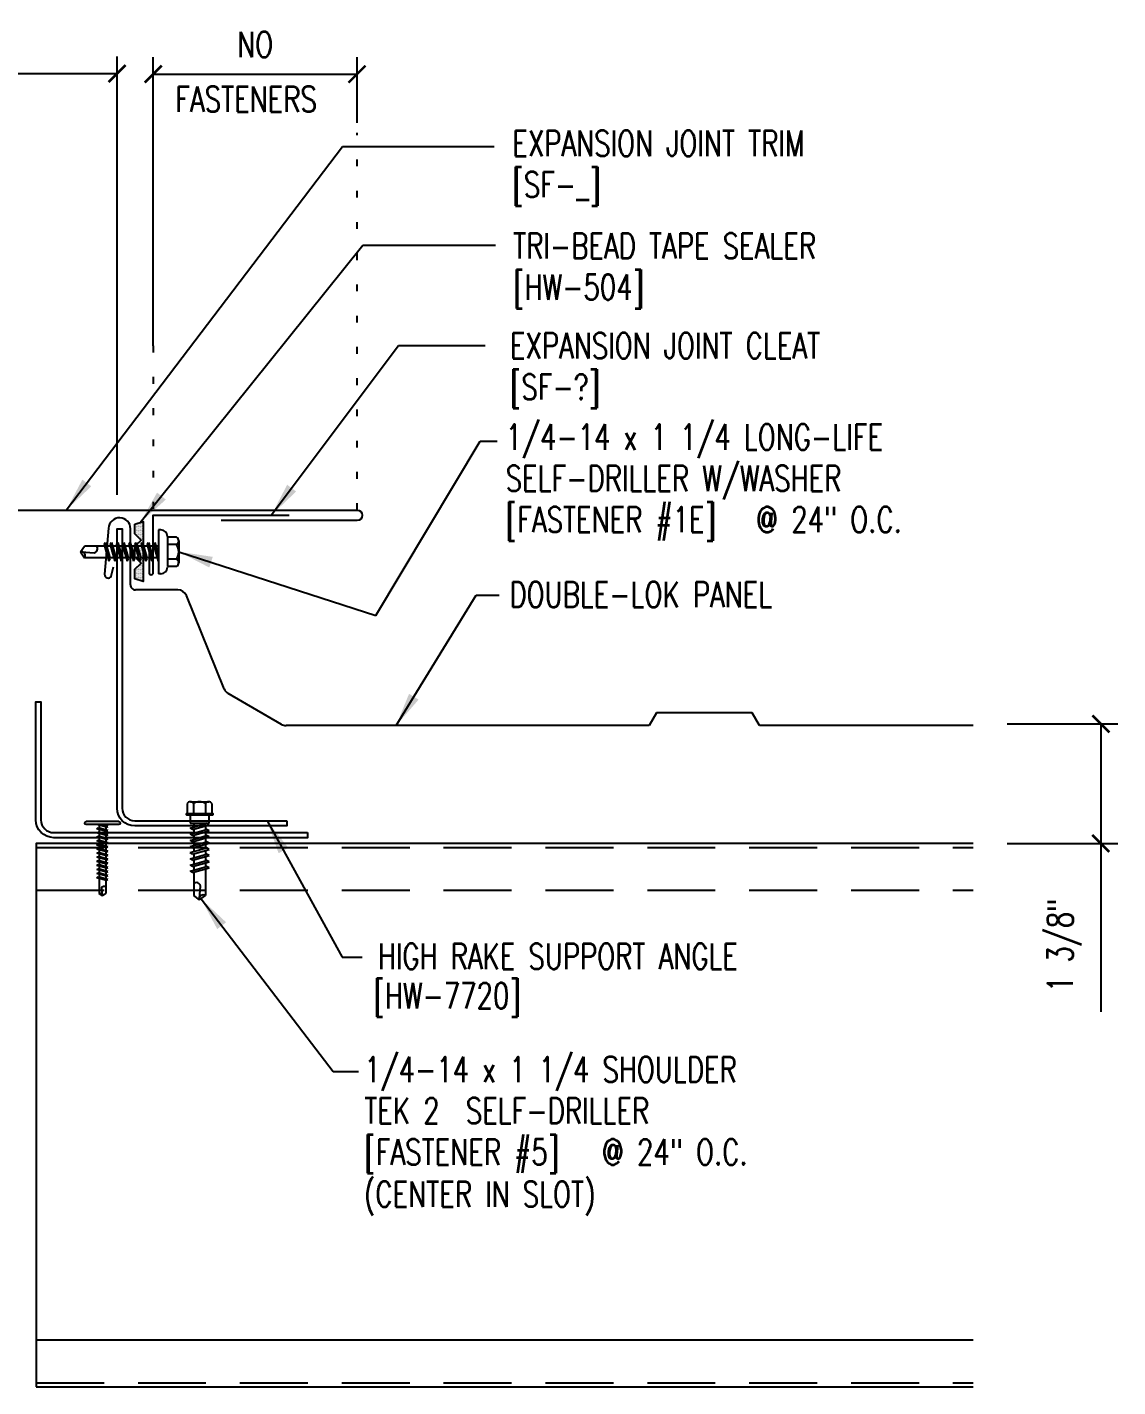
# Model space of a CAD drawing. Extents: x 7.9 to 39.6, y 13.7 to 35.1.
# Drawn here: x 23.53 to 39.59, y 15.13 to 35.15 of the extents above; entities that cross this region are included whole.
import ezdxf

# ---------------------------------------------------------------- set-up
doc = ezdxf.new("R2010")
doc.units = 0
doc.header["$LTSCALE"] = 4
doc.header["$MEASUREMENT"] = 0
doc.linetypes.add('ACAD_ISO07W100', pattern=[3, 0, -3])
doc.linetypes.add('HIDDEN', pattern=[0.375, 0.25, -0.125])
doc.layers.get('0').update_dxf_attribs({"linetype": 'CONTINUOUS'})
doc.layers.get('DEFPOINTS').update_dxf_attribs({"linetype": 'CONTINUOUS'})
for name, color, linetype in [('DIM', 7, 'CONTINUOUS'), ('FASTENER', 9, 'CONTINUOUS'), ('PANEL', 11, 'CONTINUOUS'), ('STLA', 12, 'CONTINUOUS'), ('TAPE', 8, 'CONTINUOUS'), ('TEXT', 2, 'CONTINUOUS'), ('TRIM', 6, 'CONTINUOUS')]:
    doc.layers.add(name, color=color, linetype=linetype)
doc.styles.add('TEXT1', font='ROMANS.shx', dxfattribs={"width": 0.75, "height": 0.375})
doc.dimstyles.new('DETAIL$0', dxfattribs={"dimscale": 4, "dimtxt": 0.09375, "dimasz": 0.0625, "dimexe": 0.0625, "dimexo": 0.125, "dimgap": 0.0625, "dimtad": 1, "dimdec": 4, "dimzin": 3, "dimdsep": 46, "dimlunit": 4, "dimtxsty": 'TEXT1', "dimblk": 'ARCHTICK', "dimcen": 0.0625, "dimclrd": 7, "dimclre": 7, "dimclrt": 2, "dimadec": 0, "dimazin": 0, "dimtfac": 0.59375, "dimtdec": 4, "dimtmove": 0, "dimatfit": 3, "dimfxl": 0, "dimtolj": 1, "dimtzin": 3, "dimarcsym": 0})
doc.dimstyles.new('DETAIL$7', dxfattribs={"dimscale": 4, "dimtxt": 0.09375, "dimasz": 0.125, "dimexe": 0.0625, "dimexo": 0.125, "dimgap": 0.0625, "dimtad": 1, "dimdec": 4, "dimzin": 3, "dimdsep": 46, "dimlunit": 4, "dimtxsty": 'TEXT1', "dimblk": 'ARCHTICK', "dimcen": 0.0625, "dimclrd": 7, "dimclre": 7, "dimclrt": 2, "dimadec": 0, "dimazin": 0, "dimtfac": 0.59375, "dimtdec": 4, "dimtmove": 0, "dimatfit": 3, "dimfxl": 0, "dimtolj": 1, "dimtzin": 3, "dimarcsym": 0})

# ---------------------------------------------------------------- blocks, each defined once
blk = doc.blocks.new('*X4')
at = {"color": 0}
for p, q in [((-0.434, 0.135), (-0.434, 0.135)), ((-0.434, 0.123), (-0.434, 0.123)), ((-0.422, 0.141), (-0.422, 0.141)), ((-0.422, 0.129), (-0.422, 0.129)), ((-0.422, 0.117), (-0.422, 0.117)), ((-0.422, 0.105), (-0.422, 0.105)), ((-0.422, 0.094), (-0.422, 0.094)), ((-0.422, 0.082), (-0.422, 0.082)), ((-0.41, 0.135), (-0.41, 0.135)), ((-0.41, 0.123), (-0.41, 0.123)), ((-0.41, 0.111), (-0.41, 0.111)), ((-0.41, 0.1), (-0.41, 0.1)), ((-0.41, 0.088), (-0.41, 0.088)), ((-0.41, 0.076), (-0.41, 0.076)), ((-0.41, 0.064), (-0.41, 0.064)), ((-0.41, 0.053), (-0.41, 0.053)), ((-0.41, 0.041), (-0.41, 0.041)), ((-0.398, 0.141), (-0.398, 0.141)), ((-0.398, 0.129), (-0.398, 0.129)), ((-0.398, 0.117), (-0.398, 0.117)), ((-0.398, 0.105), (-0.398, 0.105)), ((-0.398, 0.094), (-0.398, 0.094)), ((-0.398, 0.082), (-0.398, 0.082)), ((-0.398, 0.07), (-0.398, 0.07)), ((-0.398, 0.059), (-0.398, 0.059)), ((-0.398, 0.047), (-0.398, 0.047)), ((-0.398, 0.035), (-0.398, 0.035)), ((-0.398, 0.023), (-0.398, 0.023)), ((-0.387, 0.135), (-0.387, 0.135)), ((-0.387, 0.123), (-0.387, 0.123)), ((-0.387, 0.111), (-0.387, 0.111)), ((-0.387, 0.1), (-0.387, 0.1)), ((-0.387, 0.088), (-0.387, 0.088)), ((-0.387, 0.076), (-0.387, 0.076)), ((-0.387, 0.064), (-0.387, 0.064)), ((-0.387, 0.053), (-0.387, 0.053)), ((-0.387, 0.041), (-0.387, 0.041)), ((-0.387, 0.029), (-0.387, 0.029)), ((-0.375, 0.141), (-0.375, 0.141)), ((-0.375, 0.129), (-0.375, 0.129)), ((-0.375, 0.117), (-0.375, 0.117)), ((-0.375, 0.105), (-0.375, 0.105)), ((-0.375, 0.094), (-0.375, 0.094)), ((-0.375, 0.082), (-0.375, 0.082)), ((-0.375, 0.07), (-0.375, 0.07)), ((-0.375, 0.059), (-0.375, 0.059)), ((-0.375, 0.047), (-0.375, 0.047)), ((-0.375, 0.035), (-0.375, 0.035)), ((-0.375, 0.023), (-0.375, 0.023)), ((-0.363, 0.135), (-0.363, 0.135)), ((-0.363, 0.123), (-0.363, 0.123)), ((-0.363, 0.111), (-0.363, 0.111)), ((-0.363, 0.1), (-0.363, 0.1)), ((-0.363, 0.088), (-0.363, 0.088)), ((-0.363, 0.076), (-0.363, 0.076)), ((-0.363, 0.064), (-0.363, 0.064)), ((-0.363, 0.053), (-0.363, 0.053)), ((-0.363, 0.041), (-0.363, 0.041)), ((-0.363, 0.029), (-0.363, 0.029)), ((-0.352, 0.141), (-0.352, 0.141)), ((-0.352, 0.129), (-0.352, 0.129)), ((-0.352, 0.117), (-0.352, 0.117)), ((-0.352, 0.105), (-0.352, 0.105)), ((-0.352, 0.094), (-0.352, 0.094)), ((-0.352, 0.082), (-0.352, 0.082)), ((-0.352, 0.07), (-0.352, 0.07)), ((-0.352, 0.059), (-0.352, 0.059)), ((-0.352, 0.047), (-0.352, 0.047)), ((-0.352, 0.035), (-0.352, 0.035)), ((-0.352, 0.023), (-0.352, 0.023)), ((-0.34, 0.135), (-0.34, 0.135)), ((-0.34, 0.123), (-0.34, 0.123)), ((-0.34, 0.111), (-0.34, 0.111)), ((-0.34, 0.1), (-0.34, 0.1)), ((-0.34, 0.088), (-0.34, 0.088)), ((-0.34, 0.076), (-0.34, 0.076)), ((-0.34, 0.064), (-0.34, 0.064)), ((-0.34, 0.053), (-0.34, 0.053)), ((-0.34, 0.041), (-0.34, 0.041)), ((-0.34, 0.029), (-0.34, 0.029)), ((-0.328, 0.141), (-0.328, 0.141)), ((-0.328, 0.129), (-0.328, 0.129)), ((-0.328, 0.117), (-0.328, 0.117)), ((-0.328, 0.105), (-0.328, 0.105)), ((-0.328, 0.094), (-0.328, 0.094)), ((-0.328, 0.082), (-0.328, 0.082)), ((-0.328, 0.07), (-0.328, 0.07)), ((-0.328, 0.059), (-0.328, 0.059)), ((-0.328, 0.047), (-0.328, 0.047)), ((-0.328, 0.035), (-0.328, 0.035)), ((-0.328, 0.023), (-0.328, 0.023)), ((-0.316, 0.135), (-0.316, 0.135)), ((-0.316, 0.123), (-0.316, 0.123)), ((-0.316, 0.111), (-0.316, 0.111)), ((-0.316, 0.1), (-0.316, 0.1)), ((-0.316, 0.088), (-0.316, 0.088)), ((-0.316, 0.076), (-0.316, 0.076)), ((-0.316, 0.064), (-0.316, 0.064)), ((-0.316, 0.053), (-0.316, 0.053)), ((-0.316, 0.041), (-0.316, 0.041)), ((-0.316, 0.029), (-0.316, 0.029)), ((-0.305, 0.141), (-0.305, 0.141)), ((-0.305, 0.129), (-0.305, 0.129)), ((-0.305, 0.117), (-0.305, 0.117)), ((-0.305, 0.105), (-0.305, 0.105)), ((-0.305, 0.094), (-0.305, 0.094)), ((-0.305, 0.082), (-0.305, 0.082)), ((-0.305, 0.07), (-0.305, 0.07)), ((-0.305, 0.059), (-0.305, 0.059)), ((-0.305, 0.047), (-0.305, 0.047)), ((-0.305, 0.035), (-0.305, 0.035)), ((-0.305, 0.023), (-0.305, 0.023)), ((-0.293, 0.135), (-0.293, 0.135)), ((-0.293, 0.123), (-0.293, 0.123)), ((-0.293, 0.111), (-0.293, 0.111)), ((-0.293, 0.1), (-0.293, 0.1)), ((-0.293, 0.088), (-0.293, 0.088)), ((-0.293, 0.076), (-0.293, 0.076)), ((-0.293, 0.064), (-0.293, 0.064)), ((-0.293, 0.053), (-0.293, 0.053)), ((-0.293, 0.041), (-0.293, 0.041)), ((-0.293, 0.029), (-0.293, 0.029)), ((-0.281, 0.141), (-0.281, 0.141)), ((-0.281, 0.129), (-0.281, 0.129)), ((-0.281, 0.117), (-0.281, 0.117)), ((-0.281, 0.105), (-0.281, 0.105)), ((-0.281, 0.094), (-0.281, 0.094)), ((-0.281, 0.082), (-0.281, 0.082)), ((-0.281, 0.07), (-0.281, 0.07)), ((-0.281, 0.059), (-0.281, 0.059)), ((-0.281, 0.047), (-0.281, 0.047)), ((-0.281, 0.035), (-0.281, 0.035)), ((-0.281, 0.023), (-0.281, 0.023)), ((-0.27, 0.135), (-0.27, 0.135)), ((-0.27, 0.123), (-0.27, 0.123)), ((-0.27, 0.111), (-0.27, 0.111)), ((-0.27, 0.1), (-0.27, 0.1)), ((-0.27, 0.088), (-0.27, 0.088)), ((-0.27, 0.076), (-0.27, 0.076)), ((-0.27, 0.064), (-0.27, 0.064)), ((-0.27, 0.053), (-0.27, 0.053)), ((-0.27, 0.041), (-0.27, 0.041)), ((-0.27, 0.029), (-0.27, 0.029)), ((-0.258, 0.141), (-0.258, 0.141)), ((-0.258, 0.129), (-0.258, 0.129)), ((-0.258, 0.117), (-0.258, 0.117)), ((-0.258, 0.105), (-0.258, 0.105)), ((-0.258, 0.094), (-0.258, 0.094)), ((-0.258, 0.082), (-0.258, 0.082)), ((-0.258, 0.07), (-0.258, 0.07)), ((-0.258, 0.059), (-0.258, 0.059)), ((-0.258, 0.047), (-0.258, 0.047)), ((-0.258, 0.035), (-0.258, 0.035)), ((-0.258, 0.023), (-0.258, 0.023)), ((-0.246, 0.135), (-0.246, 0.135)), ((-0.246, 0.123), (-0.246, 0.123)), ((-0.246, 0.111), (-0.246, 0.111)), ((-0.246, 0.1), (-0.246, 0.1)), ((-0.246, 0.088), (-0.246, 0.088)), ((-0.246, 0.076), (-0.246, 0.076)), ((-0.246, 0.064), (-0.246, 0.064)), ((-0.246, 0.053), (-0.246, 0.053)), ((-0.246, 0.041), (-0.246, 0.041)), ((-0.234, 0.141), (-0.234, 0.141)), ((-0.234, 0.129), (-0.234, 0.129)), ((-0.234, 0.117), (-0.234, 0.117)), ((-0.234, 0.105), (-0.234, 0.105)), ((-0.234, 0.094), (-0.234, 0.094)), ((-0.234, 0.082), (-0.234, 0.082)), ((-0.234, 0.07), (-0.234, 0.07)), ((-0.234, 0.059), (-0.234, 0.059)), ((-0.234, 0.047), (-0.234, 0.047)), ((-0.223, 0.135), (-0.223, 0.135)), ((-0.223, 0.123), (-0.223, 0.123)), ((-0.223, 0.111), (-0.223, 0.111)), ((-0.223, 0.1), (-0.223, 0.1)), ((-0.223, 0.088), (-0.223, 0.088)), ((-0.223, 0.076), (-0.223, 0.076)), ((-0.223, 0.064), (-0.223, 0.064)), ((-0.211, 0.141), (-0.211, 0.141)), ((-0.211, 0.129), (-0.211, 0.129)), ((-0.211, 0.117), (-0.211, 0.117)), ((-0.211, 0.105), (-0.211, 0.105)), ((-0.211, 0.094), (-0.211, 0.094)), ((-0.211, 0.082), (-0.211, 0.082)), ((-0.211, 0.07), (-0.211, 0.07)), ((-0.199, 0.135), (-0.199, 0.135)), ((-0.199, 0.123), (-0.199, 0.123)), ((-0.199, 0.111), (-0.199, 0.111)), ((-0.199, 0.1), (-0.199, 0.1)), ((-0.199, 0.088), (-0.199, 0.088)), ((-0.188, 0.141), (-0.188, 0.141)), ((-0.188, 0.129), (-0.188, 0.129)), ((-0.188, 0.117), (-0.188, 0.117)), ((-0.188, 0.105), (-0.188, 0.105)), ((-0.188, 0.094), (-0.188, 0.094)), ((-0.176, 0.135), (-0.176, 0.135)), ((-0.176, 0.123), (-0.176, 0.123)), ((-0.176, 0.111), (-0.176, 0.111)), ((-0.164, 0.141), (-0.164, 0.141)), ((-0.164, 0.129), (-0.164, 0.129)), ((-0.164, 0.117), (-0.164, 0.117)), ((-0.164, 0.105), (-0.164, 0.105)), ((-0.152, 0.135), (-0.152, 0.135)), ((-0.152, 0.123), (-0.152, 0.123)), ((-0.152, 0.111), (-0.152, 0.111)), ((-0.152, 0.1), (-0.152, 0.1)), ((-0.141, 0.141), (-0.141, 0.141)), ((-0.141, 0.129), (-0.141, 0.129)), ((-0.141, 0.117), (-0.141, 0.117)), ((-0.141, 0.105), (-0.141, 0.105)), ((-0.141, 0.094), (-0.141, 0.094)), ((-0.141, 0.082), (-0.141, 0.082)), ((-0.129, 0.135), (-0.129, 0.135)), ((-0.129, 0.123), (-0.129, 0.123)), ((-0.129, 0.111), (-0.129, 0.111)), ((-0.129, 0.1), (-0.129, 0.1)), ((-0.129, 0.088), (-0.129, 0.088)), ((-0.129, 0.076), (-0.129, 0.076)), ((-0.117, 0.141), (-0.117, 0.141)), ((-0.117, 0.129), (-0.117, 0.129)), ((-0.117, 0.117), (-0.117, 0.117)), ((-0.117, 0.105), (-0.117, 0.105)), ((-0.117, 0.094), (-0.117, 0.094)), ((-0.117, 0.082), (-0.117, 0.082)), ((-0.117, 0.07), (-0.117, 0.07)), ((-0.117, 0.059), (-0.117, 0.059)), ((-0.105, 0.135), (-0.105, 0.135)), ((-0.105, 0.123), (-0.105, 0.123)), ((-0.105, 0.111), (-0.105, 0.111)), ((-0.105, 0.1), (-0.105, 0.1)), ((-0.105, 0.088), (-0.105, 0.088)), ((-0.105, 0.076), (-0.105, 0.076)), ((-0.105, 0.064), (-0.105, 0.064)), ((-0.105, 0.053), (-0.105, 0.053)), ((-0.094, 0.141), (-0.094, 0.141)), ((-0.094, 0.129), (-0.094, 0.129)), ((-0.094, 0.117), (-0.094, 0.117)), ((-0.094, 0.105), (-0.094, 0.105)), ((-0.094, 0.094), (-0.094, 0.094)), ((-0.094, 0.082), (-0.094, 0.082)), ((-0.094, 0.07), (-0.094, 0.07)), ((-0.094, 0.059), (-0.094, 0.059)), ((-0.094, 0.047), (-0.094, 0.047)), ((-0.094, 0.035), (-0.094, 0.035)), ((-0.082, 0.135), (-0.082, 0.135)), ((-0.082, 0.123), (-0.082, 0.123)), ((-0.082, 0.111), (-0.082, 0.111)), ((-0.082, 0.1), (-0.082, 0.1)), ((-0.082, 0.088), (-0.082, 0.088)), ((-0.082, 0.076), (-0.082, 0.076)), ((-0.082, 0.064), (-0.082, 0.064)), ((-0.082, 0.053), (-0.082, 0.053)), ((-0.082, 0.041), (-0.082, 0.041)), ((-0.082, 0.029), (-0.082, 0.029)), ((-0.07, 0.141), (-0.07, 0.141)), ((-0.07, 0.129), (-0.07, 0.129)), ((-0.07, 0.117), (-0.07, 0.117)), ((-0.07, 0.105), (-0.07, 0.105)), ((-0.07, 0.094), (-0.07, 0.094)), ((-0.07, 0.082), (-0.07, 0.082)), ((-0.07, 0.07), (-0.07, 0.07)), ((-0.07, 0.059), (-0.07, 0.059)), ((-0.07, 0.047), (-0.07, 0.047)), ((-0.07, 0.035), (-0.07, 0.035)), ((-0.07, 0.023), (-0.07, 0.023)), ((-0.059, 0.135), (-0.059, 0.135)), ((-0.059, 0.123), (-0.059, 0.123)), ((-0.059, 0.111), (-0.059, 0.111)), ((-0.059, 0.1), (-0.059, 0.1)), ((-0.059, 0.088), (-0.059, 0.088)), ((-0.059, 0.076), (-0.059, 0.076)), ((-0.059, 0.064), (-0.059, 0.064)), ((-0.059, 0.053), (-0.059, 0.053)), ((-0.059, 0.041), (-0.059, 0.041)), ((-0.059, 0.029), (-0.059, 0.029)), ((-0.047, 0.141), (-0.047, 0.141)), ((-0.047, 0.129), (-0.047, 0.129)), ((-0.047, 0.117), (-0.047, 0.117)), ((-0.047, 0.105), (-0.047, 0.105)), ((-0.047, 0.094), (-0.047, 0.094)), ((-0.047, 0.082), (-0.047, 0.082)), ((-0.047, 0.07), (-0.047, 0.07)), ((-0.047, 0.059), (-0.047, 0.059)), ((-0.047, 0.047), (-0.047, 0.047)), ((-0.047, 0.035), (-0.047, 0.035)), ((-0.047, 0.023), (-0.047, 0.023)), ((-0.035, 0.135), (-0.035, 0.135)), ((-0.035, 0.123), (-0.035, 0.123)), ((-0.035, 0.111), (-0.035, 0.111)), ((-0.035, 0.1), (-0.035, 0.1)), ((-0.035, 0.088), (-0.035, 0.088)), ((-0.035, 0.076), (-0.035, 0.076)), ((-0.035, 0.064), (-0.035, 0.064)), ((-0.035, 0.053), (-0.035, 0.053)), ((-0.035, 0.041), (-0.035, 0.041)), ((-0.035, 0.029), (-0.035, 0.029)), ((-0.023, 0.141), (-0.023, 0.141)), ((-0.023, 0.129), (-0.023, 0.129)), ((-0.023, 0.117), (-0.023, 0.117)), ((-0.023, 0.105), (-0.023, 0.105)), ((-0.023, 0.094), (-0.023, 0.094)), ((-0.023, 0.082), (-0.023, 0.082)), ((-0.023, 0.07), (-0.023, 0.07)), ((-0.023, 0.059), (-0.023, 0.059)), ((-0.023, 0.047), (-0.023, 0.047)), ((-0.023, 0.035), (-0.023, 0.035)), ((-0.023, 0.023), (-0.023, 0.023)), ((-0.012, 0.135), (-0.012, 0.135)), ((-0.012, 0.123), (-0.012, 0.123)), ((-0.012, 0.111), (-0.012, 0.111)), ((-0.012, 0.1), (-0.012, 0.1)), ((-0.012, 0.088), (-0.012, 0.088)), ((-0.012, 0.076), (-0.012, 0.076)), ((-0.012, 0.064), (-0.012, 0.064)), ((-0.012, 0.053), (-0.012, 0.053)), ((-0.012, 0.041), (-0.012, 0.041)), ((-0.012, 0.029), (-0.012, 0.029)), ((0, 0.141), (0, 0.141)), ((0, 0.129), (0, 0.129)), ((0, 0.117), (0, 0.117)), ((0, 0.105), (0, 0.105)), ((0, 0.094), (0, 0.094)), ((0, 0.082), (0, 0.082)), ((0, 0.07), (0, 0.07)), ((0, 0.059), (0, 0.059)), ((0, 0.047), (0, 0.047)), ((0, 0.035), (0, 0.035)), ((0, 0.023), (0, 0.023)), ((0.012, 0.135), (0.012, 0.135)), ((0.012, 0.123), (0.012, 0.123)), ((0.012, 0.111), (0.012, 0.111)), ((0.012, 0.1), (0.012, 0.1)), ((0.012, 0.088), (0.012, 0.088)), ((0.012, 0.076), (0.012, 0.076)), ((0.012, 0.064), (0.012, 0.064)), ((0.012, 0.053), (0.012, 0.053)), ((0.012, 0.041), (0.012, 0.041)), ((0.012, 0.029), (0.012, 0.029)), ((0.023, 0.141), (0.023, 0.141)), ((0.023, 0.129), (0.023, 0.129)), ((0.023, 0.117), (0.023, 0.117)), ((0.023, 0.105), (0.023, 0.105)), ((0.023, 0.094), (0.023, 0.094)), ((0.023, 0.082), (0.023, 0.082)), ((0.023, 0.07), (0.023, 0.07)), ((0.023, 0.059), (0.023, 0.059)), ((0.023, 0.047), (0.023, 0.047)), ((0.023, 0.035), (0.023, 0.035)), ((0.023, 0.023), (0.023, 0.023)), ((0.035, 0.135), (0.035, 0.135)), ((0.035, 0.123), (0.035, 0.123)), ((0.035, 0.111), (0.035, 0.111)), ((0.035, 0.1), (0.035, 0.1)), ((0.035, 0.088), (0.035, 0.088)), ((0.035, 0.076), (0.035, 0.076)), ((0.035, 0.064), (0.035, 0.064)), ((0.035, 0.053), (0.035, 0.053)), ((0.035, 0.041), (0.035, 0.041)), ((0.035, 0.029), (0.035, 0.029)), ((0.047, 0.141), (0.047, 0.141)), ((0.047, 0.129), (0.047, 0.129)), ((0.047, 0.117), (0.047, 0.117)), ((0.047, 0.105), (0.047, 0.105)), ((0.047, 0.094), (0.047, 0.094)), ((0.047, 0.082), (0.047, 0.082)), ((0.047, 0.07), (0.047, 0.07)), ((0.047, 0.059), (0.047, 0.059)), ((0.047, 0.047), (0.047, 0.047)), ((0.047, 0.035), (0.047, 0.035)), ((0.047, 0.023), (0.047, 0.023)), ((0.059, 0.135), (0.059, 0.135)), ((0.059, 0.123), (0.059, 0.123)), ((0.059, 0.111), (0.059, 0.111)), ((0.059, 0.1), (0.059, 0.1)), ((0.059, 0.088), (0.059, 0.088)), ((0.059, 0.076), (0.059, 0.076)), ((0.059, 0.064), (0.059, 0.064)), ((0.059, 0.053), (0.059, 0.053)), ((0.059, 0.041), (0.059, 0.041)), ((0.059, 0.029), (0.059, 0.029)), ((0.07, 0.141), (0.07, 0.141)), ((0.07, 0.129), (0.07, 0.129)), ((0.07, 0.117), (0.07, 0.117)), ((0.07, 0.105), (0.07, 0.105)), ((0.07, 0.094), (0.07, 0.094)), ((0.07, 0.082), (0.07, 0.082)), ((0.07, 0.07), (0.07, 0.07)), ((0.07, 0.059), (0.07, 0.059)), ((0.07, 0.047), (0.07, 0.047)), ((0.07, 0.035), (0.07, 0.035)), ((0.07, 0.023), (0.07, 0.023)), ((0.082, 0.135), (0.082, 0.135)), ((0.082, 0.123), (0.082, 0.123)), ((0.082, 0.111), (0.082, 0.111)), ((0.082, 0.1), (0.082, 0.1)), ((0.082, 0.088), (0.082, 0.088)), ((0.082, 0.076), (0.082, 0.076)), ((0.082, 0.064), (0.082, 0.064)), ((0.082, 0.053), (0.082, 0.053)), ((0.082, 0.041), (0.082, 0.041)), ((0.082, 0.029), (0.082, 0.029)), ((0.094, 0.141), (0.094, 0.141)), ((0.094, 0.129), (0.094, 0.129)), ((0.094, 0.117), (0.094, 0.117)), ((0.094, 0.105), (0.094, 0.105)), ((0.094, 0.094), (0.094, 0.094)), ((0.094, 0.082), (0.094, 0.082)), ((0.094, 0.07), (0.094, 0.07)), ((0.094, 0.059), (0.094, 0.059)), ((0.094, 0.047), (0.094, 0.047)), ((0.094, 0.035), (0.094, 0.035)), ((0.105, 0.135), (0.105, 0.135)), ((0.105, 0.123), (0.105, 0.123)), ((0.105, 0.111), (0.105, 0.111)), ((0.105, 0.1), (0.105, 0.1)), ((0.105, 0.088), (0.105, 0.088)), ((0.105, 0.076), (0.105, 0.076)), ((0.105, 0.064), (0.105, 0.064)), ((0.105, 0.053), (0.105, 0.053)), ((0.117, 0.141), (0.117, 0.141)), ((0.117, 0.129), (0.117, 0.129)), ((0.117, 0.117), (0.117, 0.117)), ((0.117, 0.105), (0.117, 0.105)), ((0.117, 0.094), (0.117, 0.094)), ((0.117, 0.082), (0.117, 0.082)), ((0.117, 0.07), (0.117, 0.07)), ((0.117, 0.059), (0.117, 0.059)), ((0.129, 0.135), (0.129, 0.135)), ((0.129, 0.123), (0.129, 0.123)), ((0.129, 0.111), (0.129, 0.111)), ((0.129, 0.1), (0.129, 0.1)), ((0.129, 0.088), (0.129, 0.088)), ((0.129, 0.076), (0.129, 0.076)), ((0.141, 0.141), (0.141, 0.141)), ((0.141, 0.129), (0.141, 0.129)), ((0.141, 0.117), (0.141, 0.117)), ((0.141, 0.105), (0.141, 0.105)), ((0.141, 0.094), (0.141, 0.094)), ((0.141, 0.082), (0.141, 0.082)), ((0.152, 0.135), (0.152, 0.135)), ((0.152, 0.123), (0.152, 0.123)), ((0.152, 0.111), (0.152, 0.111)), ((0.152, 0.1), (0.152, 0.1)), ((0.164, 0.141), (0.164, 0.141)), ((0.164, 0.129), (0.164, 0.129)), ((0.164, 0.117), (0.164, 0.117)), ((0.164, 0.105), (0.164, 0.105)), ((0.176, 0.135), (0.176, 0.135)), ((0.176, 0.123), (0.176, 0.123)), ((0.176, 0.111), (0.176, 0.111)), ((0.188, 0.141), (0.188, 0.141)), ((0.188, 0.129), (0.188, 0.129)), ((0.188, 0.117), (0.188, 0.117)), ((0.188, 0.105), (0.188, 0.105)), ((0.188, 0.094), (0.188, 0.094)), ((0.199, 0.135), (0.199, 0.135)), ((0.199, 0.123), (0.199, 0.123)), ((0.199, 0.111), (0.199, 0.111)), ((0.199, 0.1), (0.199, 0.1)), ((0.199, 0.088), (0.199, 0.088)), ((0.211, 0.141), (0.211, 0.141)), ((0.211, 0.129), (0.211, 0.129)), ((0.211, 0.117), (0.211, 0.117)), ((0.211, 0.105), (0.211, 0.105)), ((0.211, 0.094), (0.211, 0.094)), ((0.211, 0.082), (0.211, 0.082)), ((0.211, 0.07), (0.211, 0.07)), ((0.223, 0.135), (0.223, 0.135)), ((0.223, 0.123), (0.223, 0.123)), ((0.223, 0.111), (0.223, 0.111)), ((0.223, 0.1), (0.223, 0.1)), ((0.223, 0.088), (0.223, 0.088)), ((0.223, 0.076), (0.223, 0.076)), ((0.223, 0.064), (0.223, 0.064)), ((0.234, 0.141), (0.234, 0.141)), ((0.234, 0.129), (0.234, 0.129)), ((0.234, 0.117), (0.234, 0.117)), ((0.234, 0.105), (0.234, 0.105)), ((0.234, 0.094), (0.234, 0.094)), ((0.234, 0.082), (0.234, 0.082)), ((0.234, 0.07), (0.234, 0.07)), ((0.234, 0.059), (0.234, 0.059)), ((0.234, 0.047), (0.234, 0.047)), ((0.246, 0.135), (0.246, 0.135)), ((0.246, 0.123), (0.246, 0.123)), ((0.246, 0.111), (0.246, 0.111)), ((0.246, 0.1), (0.246, 0.1)), ((0.246, 0.088), (0.246, 0.088)), ((0.246, 0.076), (0.246, 0.076)), ((0.246, 0.064), (0.246, 0.064)), ((0.246, 0.053), (0.246, 0.053)), ((0.246, 0.041), (0.246, 0.041)), ((0.258, 0.141), (0.258, 0.141)), ((0.258, 0.129), (0.258, 0.129)), ((0.258, 0.117), (0.258, 0.117)), ((0.258, 0.105), (0.258, 0.105)), ((0.258, 0.094), (0.258, 0.094)), ((0.258, 0.082), (0.258, 0.082)), ((0.258, 0.07), (0.258, 0.07)), ((0.258, 0.059), (0.258, 0.059)), ((0.258, 0.047), (0.258, 0.047)), ((0.258, 0.035), (0.258, 0.035)), ((0.258, 0.023), (0.258, 0.023)), ((0.27, 0.135), (0.27, 0.135)), ((0.27, 0.123), (0.27, 0.123)), ((0.27, 0.111), (0.27, 0.111)), ((0.27, 0.1), (0.27, 0.1)), ((0.27, 0.088), (0.27, 0.088)), ((0.27, 0.076), (0.27, 0.076)), ((0.27, 0.064), (0.27, 0.064)), ((0.27, 0.053), (0.27, 0.053)), ((0.27, 0.041), (0.27, 0.041)), ((0.27, 0.029), (0.27, 0.029)), ((0.281, 0.141), (0.281, 0.141)), ((0.281, 0.129), (0.281, 0.129)), ((0.281, 0.117), (0.281, 0.117)), ((0.281, 0.105), (0.281, 0.105)), ((0.281, 0.094), (0.281, 0.094)), ((0.281, 0.082), (0.281, 0.082)), ((0.281, 0.07), (0.281, 0.07)), ((0.281, 0.059), (0.281, 0.059)), ((0.281, 0.047), (0.281, 0.047)), ((0.281, 0.035), (0.281, 0.035)), ((0.281, 0.023), (0.281, 0.023)), ((0.293, 0.135), (0.293, 0.135)), ((0.293, 0.123), (0.293, 0.123)), ((0.293, 0.111), (0.293, 0.111)), ((0.293, 0.1), (0.293, 0.1)), ((0.293, 0.088), (0.293, 0.088)), ((0.293, 0.076), (0.293, 0.076)), ((0.293, 0.064), (0.293, 0.064)), ((0.293, 0.053), (0.293, 0.053)), ((0.293, 0.041), (0.293, 0.041)), ((0.293, 0.029), (0.293, 0.029)), ((0.305, 0.141), (0.305, 0.141)), ((0.305, 0.129), (0.305, 0.129)), ((0.305, 0.117), (0.305, 0.117)), ((0.305, 0.105), (0.305, 0.105)), ((0.305, 0.094), (0.305, 0.094)), ((0.305, 0.082), (0.305, 0.082)), ((0.305, 0.07), (0.305, 0.07)), ((0.305, 0.059), (0.305, 0.059)), ((0.305, 0.047), (0.305, 0.047)), ((0.305, 0.035), (0.305, 0.035)), ((0.305, 0.023), (0.305, 0.023)), ((0.316, 0.135), (0.316, 0.135)), ((0.316, 0.123), (0.316, 0.123)), ((0.316, 0.111), (0.316, 0.111)), ((0.316, 0.1), (0.316, 0.1)), ((0.316, 0.088), (0.316, 0.088)), ((0.316, 0.076), (0.316, 0.076)), ((0.316, 0.064), (0.316, 0.064)), ((0.316, 0.053), (0.316, 0.053)), ((0.316, 0.041), (0.316, 0.041)), ((0.316, 0.029), (0.316, 0.029)), ((0.328, 0.141), (0.328, 0.141)), ((0.328, 0.129), (0.328, 0.129)), ((0.328, 0.117), (0.328, 0.117)), ((0.328, 0.105), (0.328, 0.105)), ((0.328, 0.094), (0.328, 0.094)), ((0.328, 0.082), (0.328, 0.082)), ((0.328, 0.07), (0.328, 0.07)), ((0.328, 0.059), (0.328, 0.059)), ((0.328, 0.047), (0.328, 0.047)), ((0.328, 0.035), (0.328, 0.035)), ((0.328, 0.023), (0.328, 0.023)), ((0.34, 0.135), (0.34, 0.135)), ((0.34, 0.123), (0.34, 0.123)), ((0.34, 0.111), (0.34, 0.111)), ((0.34, 0.1), (0.34, 0.1)), ((0.34, 0.088), (0.34, 0.088)), ((0.34, 0.076), (0.34, 0.076)), ((0.34, 0.064), (0.34, 0.064)), ((0.34, 0.053), (0.34, 0.053)), ((0.34, 0.041), (0.34, 0.041)), ((0.34, 0.029), (0.34, 0.029)), ((0.352, 0.141), (0.352, 0.141)), ((0.352, 0.129), (0.352, 0.129)), ((0.352, 0.117), (0.352, 0.117)), ((0.352, 0.105), (0.352, 0.105)), ((0.352, 0.094), (0.352, 0.094)), ((0.352, 0.082), (0.352, 0.082)), ((0.352, 0.07), (0.352, 0.07)), ((0.352, 0.059), (0.352, 0.059)), ((0.352, 0.047), (0.352, 0.047)), ((0.352, 0.035), (0.352, 0.035)), ((0.352, 0.023), (0.352, 0.023)), ((0.363, 0.135), (0.363, 0.135)), ((0.363, 0.123), (0.363, 0.123)), ((0.363, 0.111), (0.363, 0.111)), ((0.363, 0.1), (0.363, 0.1)), ((0.363, 0.088), (0.363, 0.088)), ((0.363, 0.076), (0.363, 0.076)), ((0.363, 0.064), (0.363, 0.064)), ((0.363, 0.053), (0.363, 0.053)), ((0.363, 0.041), (0.363, 0.041)), ((0.363, 0.029), (0.363, 0.029)), ((0.375, 0.141), (0.375, 0.141)), ((0.375, 0.129), (0.375, 0.129)), ((0.375, 0.117), (0.375, 0.117)), ((0.375, 0.105), (0.375, 0.105)), ((0.375, 0.094), (0.375, 0.094)), ((0.375, 0.082), (0.375, 0.082)), ((0.375, 0.07), (0.375, 0.07)), ((0.375, 0.059), (0.375, 0.059)), ((0.375, 0.047), (0.375, 0.047)), ((0.375, 0.035), (0.375, 0.035)), ((0.375, 0.023), (0.375, 0.023)), ((0.387, 0.135), (0.387, 0.135)), ((0.387, 0.123), (0.387, 0.123)), ((0.387, 0.111), (0.387, 0.111)), ((0.387, 0.1), (0.387, 0.1)), ((0.387, 0.088), (0.387, 0.088)), ((0.387, 0.076), (0.387, 0.076)), ((0.387, 0.064), (0.387, 0.064)), ((0.387, 0.053), (0.387, 0.053)), ((0.387, 0.041), (0.387, 0.041)), ((0.387, 0.029), (0.387, 0.029)), ((0.398, 0.141), (0.398, 0.141)), ((0.398, 0.129), (0.398, 0.129)), ((0.398, 0.117), (0.398, 0.117)), ((0.398, 0.105), (0.398, 0.105)), ((0.398, 0.094), (0.398, 0.094)), ((0.398, 0.082), (0.398, 0.082)), ((0.398, 0.07), (0.398, 0.07)), ((0.398, 0.059), (0.398, 0.059)), ((0.398, 0.047), (0.398, 0.047)), ((0.398, 0.035), (0.398, 0.035)), ((0.398, 0.023), (0.398, 0.023)), ((0.41, 0.135), (0.41, 0.135)), ((0.41, 0.123), (0.41, 0.123)), ((0.41, 0.111), (0.41, 0.111)), ((0.41, 0.1), (0.41, 0.1)), ((0.41, 0.088), (0.41, 0.088)), ((0.41, 0.076), (0.41, 0.076)), ((0.41, 0.064), (0.41, 0.064)), ((0.41, 0.053), (0.41, 0.053)), ((0.41, 0.041), (0.41, 0.041)), ((0.422, 0.141), (0.422, 0.141)), ((0.422, 0.129), (0.422, 0.129)), ((0.422, 0.117), (0.422, 0.117)), ((0.422, 0.105), (0.422, 0.105)), ((0.422, 0.094), (0.422, 0.094)), ((0.422, 0.082), (0.422, 0.082)), ((0.434, 0.135), (0.434, 0.135)), ((0.434, 0.123), (0.434, 0.123))]:
    blk.add_line(p, q, dxfattribs=at)
blk = doc.blocks.new('MB_DBTAP')
at = {"layer": 'TAPE', "color": 9}
blk.add_lwpolyline([(-0.403, 0.018), (-0.442, 0.141), (0.442, 0.141), (0.403, 0.018), (0.26, 0.018), (0.17, 0.109), (0.079, 0.018), (0, 0.018), (-0.079, 0.018), (-0.17, 0.109), (-0.26, 0.018)], close=True, dxfattribs=at)
at = {"layer": 'TAPE', "color": 251}
blk.add_blockref('*X4', (0, 0), dxfattribs=at)
blk = doc.blocks.new('MB_DW3')
at = {"layer": 'FASTENER'}
for p, q in [((-0.215, 0.305), (-0.215, 0.171)), ((-0.161, 0.337), (0.161, 0.337)), ((-0.107, 0.305), (-0.107, 0.171)), ((0.107, 0.305), (0.107, 0.171)), ((0.215, 0.305), (0.215, 0.171)), ((-0.324, 0.071), (-0.324, 0.037)), ((-0.324, 0.037), (0.324, 0.037)), ((-0.224, 0.171), (0.215, 0.171)), ((-0.139, -0.016), (0.046, 0.037)), ((-0.104, -0.036), (0.139, 0.033)), ((-0.086, 0.037), (0.086, 0.037)), ((-0.086, 0.037), (-0.086, -0.001)), ((0.086, 0.037), (0.133, 0.037)), ((0.086, 0.018), (0.086, -0.042)), ((0.139, 0.033), (0.133, 0.037)), ((0.324, 0.071), (0.324, 0.037)), ((-0.104, -0.036), (-0.139, -0.016)), ((-0.139, -0.107), (0.104, -0.038)), ((-0.104, -0.127), (-0.139, -0.107)), ((-0.139, -0.198), (0.104, -0.128)), ((-0.104, -0.218), (-0.139, -0.198)), ((-0.104, -0.127), (0.139, -0.058)), ((-0.104, -0.218), (0.139, -0.149)), ((-0.086, -0.031), (-0.086, -0.092)), ((-0.086, -0.122), (-0.086, -0.183)), ((0.086, -0.073), (0.086, -0.133)), ((0.086, -0.164), (0.086, -0.224)), ((0.139, -0.058), (0.104, -0.038)), ((0.139, -0.149), (0.104, -0.128)), ((-0.139, -0.289), (0.104, -0.219)), ((-0.104, -0.309), (-0.139, -0.289)), ((-0.139, -0.38), (0.104, -0.31)), ((-0.104, -0.4), (-0.139, -0.38)), ((-0.104, -0.309), (0.139, -0.239)), ((-0.104, -0.4), (0.139, -0.33)), ((-0.086, -0.213), (-0.086, -0.274)), ((-0.086, -0.304), (-0.086, -0.364)), ((-0.086, -0.395), (-0.086, -0.455)), ((0.086, -0.255), (0.086, -0.315)), ((0.086, -0.345), (0.086, -0.406)), ((0.139, -0.239), (0.104, -0.219)), ((0.139, -0.33), (0.104, -0.31)), ((-0.139, -0.47), (0.104, -0.401)), ((-0.104, -0.491), (-0.139, -0.47)), ((-0.139, -0.561), (0.104, -0.492)), ((-0.104, -0.581), (-0.139, -0.561)), ((-0.139, -0.652), (0.104, -0.583)), ((-0.104, -0.491), (0.139, -0.421)), ((-0.104, -0.581), (0.139, -0.512)), ((-0.086, -0.486), (-0.086, -0.546)), ((-0.086, -0.577), (-0.086, -0.637)), ((0.086, -0.436), (0.086, -0.497)), ((0.086, -0.527), (0.086, -0.588)), ((0.139, -0.421), (0.104, -0.401)), ((0.139, -0.512), (0.104, -0.492)), ((0.139, -0.603), (0.104, -0.583)), ((-0.104, -0.672), (-0.139, -0.652)), ((-0.139, -0.743), (0.104, -0.674)), ((-0.104, -0.763), (-0.139, -0.743)), ((-0.104, -0.672), (0.139, -0.603)), ((-0.104, -0.763), (0.139, -0.694)), ((-0.086, -0.667), (-0.086, -0.728)), ((-0.086, -0.758), (-0.086, -1.05)), ((0.086, -0.618), (0.086, -0.679)), ((0.086, -0.709), (0.086, -1.05)), ((0.139, -0.694), (0.104, -0.674)), ((-0.002, -1.095), (0.014, -0.909)), ((0, -1.111), (-0.086, -1.05)), ((0, -1.111), (0.086, -1.05))]:
    blk.add_line(p, q, dxfattribs=at)
for centre, radius, start, end in [((-0.161, 0.274), 0.0628, 29.8754, 150.1246), ((0, 0.141), 0.196, 56.9974, 123.0026), ((0.161, 0.274), 0.0628, 29.8754, 150.1246), ((-0.224, 0.071), 0.1, 90, 180), ((0.224, 0.071), 0.1, 0, 90), ((-0.046, -0.921), 0.0615, 11.1445, 130.906), ((0.054, -1.097), 0.0563, 55.4585, 194.8454)]:
    blk.add_arc(centre, radius, start, end, dxfattribs=at)
blk = doc.blocks.new('MB_DO5')
for p, q in [((-0.193, 0.018), (0.193, 0.018)), ((-0.193, 0), (0.193, 0)), ((-0.181, 0.167), (-0.181, 0.018)), ((-0.181, 0.018), (0.181, 0.018)), ((-0.135, 0.193), (0.135, 0.193)), ((-0.089, 0.167), (-0.089, 0.018)), ((0.089, 0.167), (0.089, 0.018)), ((0.181, 0.167), (0.181, 0.018)), ((-0.139, 0), (-0.139, -0.123)), ((-0.139, -0.123), (0.139, -0.123)), ((-0.139, -0.194), (0.104, -0.124)), ((-0.104, -0.214), (-0.139, -0.194)), ((-0.104, -0.214), (0.139, -0.145)), ((-0.086, -0.123), (-0.086, -0.179)), ((0.086, -0.16), (0.086, -0.22)), ((0.139, -0.145), (0.104, -0.124)), ((0.139, -0.123), (0.139, 0)), ((-0.139, -0.285), (0.104, -0.215)), ((-0.104, -0.305), (-0.139, -0.285)), ((-0.139, -0.376), (0.104, -0.306)), ((-0.104, -0.396), (-0.139, -0.376)), ((-0.139, -0.466), (0.104, -0.397)), ((-0.104, -0.305), (0.139, -0.235)), ((-0.104, -0.396), (0.139, -0.326)), ((-0.086, -0.209), (-0.086, -0.27)), ((-0.086, -0.3), (-0.086, -0.36)), ((-0.086, -0.391), (-0.086, -0.451)), ((0.086, -0.251), (0.086, -0.311)), ((0.086, -0.341), (0.086, -0.402)), ((0.139, -0.235), (0.104, -0.215)), ((0.139, -0.326), (0.104, -0.306)), ((0.139, -0.417), (0.104, -0.397)), ((-0.104, -0.487), (-0.139, -0.466)), ((-0.139, -0.557), (0.104, -0.488)), ((-0.104, -0.577), (-0.139, -0.557)), ((-0.139, -0.648), (0.104, -0.579)), ((-0.104, -0.487), (0.139, -0.417)), ((-0.104, -0.577), (0.139, -0.508)), ((-0.104, -0.668), (0.139, -0.599)), ((-0.086, -0.482), (-0.086, -0.542)), ((-0.086, -0.572), (-0.086, -0.633)), ((0.086, -0.432), (0.086, -0.493)), ((0.086, -0.523), (0.086, -0.584)), ((0.139, -0.508), (0.104, -0.488)), ((0.139, -0.599), (0.104, -0.579)), ((-0.104, -0.668), (-0.139, -0.648)), ((-0.139, -0.739), (0.104, -0.67)), ((-0.104, -0.759), (-0.139, -0.739)), ((-0.139, -0.83), (0.104, -0.761)), ((-0.104, -0.759), (0.139, -0.69)), ((-0.104, -0.85), (0.139, -0.781)), ((-0.086, -0.663), (-0.086, -0.724)), ((-0.086, -0.754), (-0.086, -0.815)), ((0.086, -0.614), (0.086, -0.675)), ((0.086, -0.705), (0.086, -0.766)), ((0.086, -0.796), (0.086, -1.189)), ((0.139, -0.69), (0.104, -0.67)), ((0.139, -0.781), (0.104, -0.761)), ((-0.104, -0.85), (-0.139, -0.83)), ((-0.086, -0.845), (-0.086, -1.189)), ((0, -1.25), (-0.086, -1.189)), ((-0.002, -1.234), (0.014, -1.048)), ((0, -1.25), (0.086, -1.189))]:
    blk.add_line(p, q)
for centre, radius, start, end in [((-0.193, 0.009), 0.00894, 90, 270), ((-0.135, 0.141), 0.0527, 29.8754, 150.1246), ((0, 0.029), 0.164, 56.9974, 123.0026), ((0.135, 0.141), 0.0527, 29.8754, 150.1246), ((0.193, 0.009), 0.00894, 270, 90), ((-0.046, -1.06), 0.0615, 11.1445, 130.906), ((0.054, -1.236), 0.0563, 55.4585, 194.8454)]:
    blk.add_arc(centre, radius, start, end)
blk = doc.blocks.new('_ArchTick')
at = {"color": 0, "linetype": 'ByBlock', "const_width": 0.15}
blk.add_lwpolyline([(-0.5, -0.5), (0.5, 0.5)], dxfattribs=at)
blk = doc.blocks.new('*D5')
at = {"layer": 'DEFPOINTS', "color": 0}
for p in [(37.459, 24.891), (37.459, 23.132), (39.339, 23.132)]:
    blk.add_point(p, dxfattribs=at)
at = {"layer": 'DIM', "color": 7, "lineweight": -2}
for p, q in [((37.959, 24.891), (39.589, 24.891)), ((39.339, 24.891), (39.339, 23.132)), ((37.959, 23.132), (39.589, 23.132)), ((39.339, 23.132), (39.339, 20.651))]:
    blk.add_line(p, q, dxfattribs=at)
at = {"layer": 'DIM', "color": 7, "lineweight": -2, "xscale": 0.25, "yscale": 0.25, "zscale": 0.25}
for p, rotation in [((39.339, 24.891), 90), ((39.339, 23.132), 270)]:
    blk.add_blockref('_ArchTick', p, dxfattribs=dict(at, rotation=rotation))
at = {"layer": 'DIM', "color": 2, "insert": (38.803, 21.631), "char_height": 0.375, "attachment_point": 5, "rotation": 90, "style": 'TEXT1'}
blk.add_mtext('\\A1;1 3/8"', dxfattribs=at)
blk = doc.blocks.new('*D6')
at = {"layer": 'DEFPOINTS', "color": 0}
for p in [(24.853, 34.465), (20.471, 27.764), (24.853, 27.764)]:
    blk.add_point(p, dxfattribs=at)
at = {"layer": 'DIM', "color": 7, "lineweight": -2}
for p, q in [((20.471, 28.264), (20.471, 34.715)), ((24.853, 28.264), (24.853, 34.715)), ((20.471, 34.465), (24.853, 34.465))]:
    blk.add_line(p, q, dxfattribs=at)
at = {"layer": 'DIM', "color": 7, "lineweight": -2, "xscale": 0.25, "yscale": 0.25, "zscale": 0.25, "rotation": 180}
blk.add_blockref('_ArchTick', (20.471, 34.465), dxfattribs=at)
at = {"layer": 'DIM', "color": 7, "lineweight": -2, "xscale": 0.25, "yscale": 0.25, "zscale": 0.25}
blk.add_blockref('_ArchTick', (24.853, 34.465), dxfattribs=at)
at = {"layer": 'DIM', "color": 2, "insert": (22.662, 34.902), "char_height": 0.375, "attachment_point": 5, "style": 'TEXT1'}
blk.add_mtext('\\A1;DIM.', dxfattribs=at)
blk = doc.blocks.new('FD-F5')
at = {"layer": 'TEXT', "style": 'TEXT1', "width": 0.75}
for s, p in [('1/4-14 x 1 1/4 SHOULDER', (0.0047, -0.0408)), ('TEK 2  SELF-DRILLER', (0.0047, -0.1926)), ('[FASTENER #5]', (0.0047, -0.3444))]:
    blk.add_text(s, height=0.09375, dxfattribs=at).set_placement(p)
blk.add_attdef('(QUANTITY)', (0.8792, -0.3444), '', height=0.0938, dxfattribs=at)
blk = doc.blocks.new('FD-F1e')
at = {"layer": 'TEXT', "style": 'TEXT1', "width": 0.75}
for s, p in [('1/4-14 x 1 1/4 LONG-LIFE', (0.0047, -0.0408)), ('SELF-DRILLER W/WASHER', (0.0047, -0.1926)), ('[FASTENER #1E]', (0.0047, -0.3444))]:
    blk.add_text(s, height=0.09375, dxfattribs=at).set_placement(p)
blk.add_attdef('(QUANTITY)', (0.9263, -0.3444), '', height=0.0938, dxfattribs=at)
blk = doc.blocks.new('sd3')
at = {"layer": 'FASTENER'}
for p, q in [((-0.24, 0.082), (0.24, 0.082)), ((-0.24, 0.037), (0.24, 0.037)), ((-0.078, 0.008), (0.023, 0.037)), ((-0.058, -0.003), (-0.078, 0.008)), ((-0.058, -0.003), (0.08, 0.036)), ((-0.048, 0.037), (-0.048, 0.017)), ((0.05, 0.027), (0.05, -0.016)), ((-0.078, -0.052), (0.06, -0.013)), ((-0.058, -0.064), (-0.078, -0.052)), ((-0.078, -0.112), (0.06, -0.073)), ((-0.058, -0.124), (-0.078, -0.112)), ((-0.078, -0.172), (0.06, -0.133)), ((-0.058, -0.184), (-0.078, -0.172)), ((-0.078, -0.232), (0.06, -0.193)), ((-0.058, -0.064), (0.08, -0.024)), ((-0.058, -0.124), (0.08, -0.084)), ((-0.058, -0.184), (0.08, -0.144)), ((-0.048, -0.001), (-0.048, -0.044)), ((-0.048, -0.061), (-0.048, -0.104)), ((-0.048, -0.121), (-0.048, -0.164)), ((-0.048, -0.181), (-0.048, -0.224)), ((0.05, -0.033), (0.05, -0.076)), ((0.05, -0.093), (0.05, -0.136)), ((0.05, -0.153), (0.05, -0.196)), ((0.08, -0.024), (0.06, -0.013)), ((0.08, -0.084), (0.06, -0.073)), ((0.08, -0.144), (0.06, -0.133)), ((0.08, -0.204), (0.06, -0.193)), ((-0.058, -0.244), (-0.078, -0.232)), ((-0.078, -0.292), (0.06, -0.253)), ((-0.058, -0.304), (-0.078, -0.292)), ((-0.078, -0.353), (0.06, -0.313)), ((-0.058, -0.364), (-0.078, -0.353)), ((-0.078, -0.413), (0.06, -0.373)), ((-0.058, -0.244), (0.08, -0.204)), ((-0.058, -0.304), (0.08, -0.264)), ((-0.058, -0.364), (0.08, -0.325)), ((-0.058, -0.424), (0.08, -0.385)), ((-0.048, -0.241), (-0.048, -0.284)), ((-0.048, -0.301), (-0.048, -0.344)), ((-0.048, -0.361), (-0.048, -0.404)), ((0.05, -0.213), (0.05, -0.256)), ((0.05, -0.273), (0.05, -0.316)), ((0.05, -0.333), (0.05, -0.376)), ((0.05, -0.393), (0.05, -0.436)), ((0.08, -0.264), (0.06, -0.253)), ((0.08, -0.325), (0.06, -0.313)), ((0.08, -0.385), (0.06, -0.373)), ((-0.058, -0.424), (-0.078, -0.413)), ((-0.078, -0.473), (0.06, -0.433)), ((-0.058, -0.484), (-0.078, -0.473)), ((-0.078, -0.533), (0.06, -0.493)), ((-0.058, -0.544), (-0.078, -0.533)), ((-0.078, -0.593), (0.06, -0.553)), ((-0.058, -0.604), (-0.078, -0.593)), ((-0.058, -0.484), (0.08, -0.445)), ((-0.058, -0.544), (0.08, -0.505)), ((-0.058, -0.604), (0.08, -0.565)), ((-0.048, -0.421), (-0.048, -0.464)), ((-0.048, -0.481), (-0.048, -0.524)), ((-0.048, -0.541), (-0.048, -0.584)), ((0.05, -0.453), (0.05, -0.496)), ((0.05, -0.513), (0.05, -0.556)), ((0.05, -0.573), (0.05, -0.616)), ((0.08, -0.445), (0.06, -0.433)), ((0.08, -0.505), (0.06, -0.493)), ((0.08, -0.565), (0.06, -0.553)), ((-0.078, -0.653), (0.06, -0.614)), ((-0.058, -0.664), (-0.078, -0.653)), ((-0.078, -0.713), (0.06, -0.674)), ((-0.058, -0.724), (-0.078, -0.713)), ((-0.078, -0.773), (0.06, -0.734)), ((-0.058, -0.785), (-0.078, -0.773)), ((-0.058, -0.664), (0.08, -0.625)), ((-0.058, -0.724), (0.08, -0.685)), ((-0.058, -0.785), (0.08, -0.745)), ((-0.048, -0.601), (-0.048, -0.644)), ((-0.048, -0.662), (-0.048, -0.704)), ((-0.048, -0.722), (-0.048, -0.765)), ((-0.048, -0.782), (-0.048, -0.977)), ((0.05, -0.634), (0.05, -0.676)), ((0.05, -0.694), (0.05, -0.737)), ((0.05, -0.754), (0.05, -0.977)), ((0.08, -0.625), (0.06, -0.614)), ((0.08, -0.685), (0.06, -0.674)), ((0.08, -0.745), (0.06, -0.734)), ((0.001, -1.011), (-0.048, -0.977)), ((0, -1.003), (0.009, -0.896)), ((0.001, -1.011), (0.05, -0.977))]:
    blk.add_line(p, q, dxfattribs=at)
for centre, radius, start, end in [((-0.238, 0.06), 0.0227, 94.6639, 265.3361), ((0.238, 0.06), 0.0227, 274.6639, 85.3361), ((-0.025, -0.903), 0.0349, 11.1445, 130.906), ((0.032, -1.003), 0.032, 55.4585, 194.8454)]:
    blk.add_arc(centre, radius, start, end, dxfattribs=at)
blk = doc.blocks.new('*D12')
at = {"layer": 'DEFPOINTS', "color": 0}
for p in [(28.386, 34.457), (28.386, 33.239), (25.386, 29.959)]:
    blk.add_point(p, dxfattribs=at)
at = {"layer": 'DIM', "color": 7, "lineweight": -2}
for p, q in [((25.386, 30.459), (25.386, 34.707)), ((28.386, 33.739), (28.386, 34.707)), ((25.386, 34.457), (28.386, 34.457))]:
    blk.add_line(p, q, dxfattribs=at)
at = {"layer": 'DIM', "color": 7, "lineweight": -2, "xscale": 0.25, "yscale": 0.25, "zscale": 0.25, "rotation": 180}
blk.add_blockref('_ArchTick', (25.386, 34.457), dxfattribs=at)
at = {"layer": 'DIM', "color": 7, "lineweight": -2, "xscale": 0.25, "yscale": 0.25, "zscale": 0.25}
blk.add_blockref('_ArchTick', (28.386, 34.457), dxfattribs=at)
at = {"layer": 'DIM', "color": 2, "insert": (26.886, 34.895), "char_height": 0.375, "attachment_point": 5, "style": 'TEXT1'}
blk.add_mtext('\\A1;NO', dxfattribs=at)

msp = doc.modelspace()

# ---------------------------------------------------------------- linework, layer by layer
at = {"layer": 'DIM'}
msp.add_line((30.1982, 29.05596), (30.44846, 29.05596), dxfattribs=at)
at = {"layer": 'PANEL'}
for p, q in [((24.72753, 27.77293), (24.6681, 27.09328)), ((25.04912, 26.94009), (25.05074, 27.76346)), ((24.76647, 27.0667), (24.80035, 27.20457)), ((25.74679, 26.86563), (25.12354, 26.86554)), ((26.42907, 25.4057), (25.87385, 26.77994)), ((27.27455, 24.88399), (26.48755, 25.33834)), ((32.79728, 25.05315), (32.68904, 24.86564)), ((34.20579, 25.05313), (32.79728, 25.05315)), ((34.31404, 24.86564), (34.20579, 25.05313)), ((32.68904, 24.86564), (27.34304, 24.86564)), ((37.45865, 24.86564), (34.31404, 24.86564))]:
    msp.add_line(p, q, dxfattribs=at)
for centre, radius, start, end in [((24.88901, 27.76377), 0.16173, 359.89106, 176.752334), ((24.72031, 27.09115), 0.05224, 177.66526, 332.093127), ((25.12353, 26.93995), 0.07441, 179.89106, 270.008829), ((25.7468, 26.7286), 0.13703, 21.999909, 90.001885), ((26.5559, 25.45674), 0.13671, 201.922403, 240.001171), ((27.34304, 25.00264), 0.137, 240.006446, 269.99979)]:
    msp.add_arc(centre, radius, start, end, dxfattribs=at)
at = {"layer": 'STLA', "color": 7, "linetype": 'HIDDEN'}
for p, q in [((23.66156, 23.07191), (37.45865, 23.07191)), ((23.66156, 22.44227), (37.45865, 22.44227)), ((23.66156, 15.19151), (37.45865, 15.19151))]:
    msp.add_line(p, q, dxfattribs=at)
at = {"layer": 'STLA'}
msp.add_line((23.66156, 15.82115), (37.45865, 15.82115), dxfattribs=at)
for points in [[(27.35256, 23.46405), (27.35256, 23.38935), (25.11476, 23.38935, -0.41421356), (24.85256, 23.65155), (24.85256, 27.76435), (24.92726, 27.76435), (24.92726, 23.65155, 0.41421356), (25.11476, 23.46405)], [(27.65703, 23.29084), (27.65703, 23.21614), (23.91923, 23.21614, -0.41421356), (23.65703, 23.47834), (23.65703, 25.21614), (23.73173, 25.21614), (23.73173, 23.47834, 0.41421356), (23.91923, 23.29084)]]:
    msp.add_lwpolyline(points, format="xyb", close=True, dxfattribs=at)
for points in [[(37.45865, 23.13171), (23.66156, 23.13171), (23.66156, 15.13171)], [(23.66156, 15.13171), (37.45865, 15.13171)]]:
    msp.add_lwpolyline(points, dxfattribs=at)
at = {"layer": 'TEXT', "linetype": 'ACAD_ISO07W100', "ltscale": 0.03}
for p, q in [((28.38608, 28.04009), (28.38608, 33.5947)), ((25.38608, 30.45869), (25.38608, 27.9826))]:
    msp.add_line(p, q, dxfattribs=at)
at = {"layer": 'TRIM'}
for points in [[(19.96429, 27.67222), (19.96429, 27.24347, -1), (19.90179, 27.24347), (19.90179, 28.04009), (28.38608, 28.04009, -0.99695997), (28.38608, 27.88436), (26.38608, 27.88436)], [(25.32358, 27.54612), (25.32358, 27.11737, 1), (25.38608, 27.11737), (25.38608, 27.96222), (27.38608, 27.96222)]]:
    msp.add_lwpolyline(points, format="xyb", dxfattribs=at)

# ---------------------------------------------------------------- block references
at = {"layer": 'FASTENER', "xscale": 4, "yscale": 4, "zscale": 4}
for name, p in [('FD-F1e', (30.55593, 29.0899)), ('FD-F5', (28.47407, 19.77944))]:
    msp.add_blockref(name, p, dxfattribs=at).add_auto_attribs({'(QUANTITY)': '@ 24" O.C.'})
at = {"layer": 'FASTENER', "rotation": 270}
msp.add_blockref('MB_DW3', (25.4244, 27.42423), dxfattribs=at)
at = {"layer": 'FASTENER'}
msp.add_blockref('MB_DO5', (26.06747, 23.55253), dxfattribs=at)
at = {"layer": 'FASTENER', "xscale": -1}
msp.add_blockref('sd3', (24.63701, 23.37226), dxfattribs=at)
at = {"layer": 'TAPE', "rotation": 269.9999999999995}
msp.add_blockref('MB_DBTAP', (25.09722, 27.42771), dxfattribs=at)

# ---------------------------------------------------------------- texts
at = {"layer": 'TEXT', "style": 'TEXT1', "width": 0.75}
for s, p in [('FASTENERS', (25.70912, 33.90109)), ('EXPANSION JOINT TRIM', (30.67304, 33.25114)), ('[SF-_]', (30.67304, 32.644)), ('TRI-BEAD TAPE SEALER', (30.6844, 31.74145)), ('[HW-504]', (30.6844, 31.13431)), ('EXPANSION JOINT CLEAT', (30.63743, 30.2728)), ('[SF-?]', (30.63743, 29.66565)), ('DOUBLE-LOK PANEL', (30.62982, 26.60894)), ('HIGH RAKE SUPPORT ANGLE', (28.69151, 21.28278)), ('[HW-7720]', (28.62759, 20.70336)), ('(CENTER IN SLOT)', (28.48755, 17.78082))]:
    msp.add_text(s, height=0.375, dxfattribs=at).set_placement(p)

# ---------------------------------------------------------------- dimensions: what is measured, and where the dimension line sits
at = {"layer": 'DIM'}
for base, p1, p2, text, picture, middle in [((24.85256, 34.4648), (20.47057, 27.76435), (24.85256, 27.76435), 'DIM.', '*D6', (22.66156, 34.9023)), ((28.38608, 34.4574), (25.38608, 29.95869), (28.38608, 33.23904), 'NO', '*D12', (26.88608, 34.8949))]:
    dim = msp.add_linear_dim(base=base, p1=p1, p2=p2, text=text, dimstyle='DETAIL$0', dxfattribs=at)
    dim.commit()
    dim.dimension.update_dxf_attribs({"geometry": picture, "text_midpoint": middle})
dim = msp.add_linear_dim(base=(39.3388, 23.13171), p1=(37.45865, 24.89115), p2=(37.45865, 23.13171), angle=90, text='1 3/8"', dimstyle='DETAIL$0', dxfattribs=at)
dim.commit()
dim.dimension.update_dxf_attribs({"geometry": '*D5', "text_midpoint": (39.3388, 21.6311), "dimtype": 160})

# ---------------------------------------------------------------- leaders
for points in [[(24.10533, 28.04009), (28.17342, 33.39289), (30.40431, 33.39289)], [(25.19319, 27.85545), (28.47348, 31.94032), (30.42317, 31.94032)], [(27.1237, 27.96222), (28.9984, 30.46412), (30.27319, 30.46412)], [(25.76098, 27.42586), (28.66095, 26.48902), (30.1982, 29.05596)], [(28.9609, 24.86564), (30.14196, 26.7888), (30.47941, 26.7888)], [(27.06187, 23.46405), (28.16794, 21.45703), (28.46114, 21.45703)], [(26.08884, 22.3176), (28.03641, 19.77192), (28.40921, 19.77192)]]:
    msp.add_leader(points, dimstyle='DETAIL$7', dxfattribs=at)

doc.saveas('drawing.dxf')
